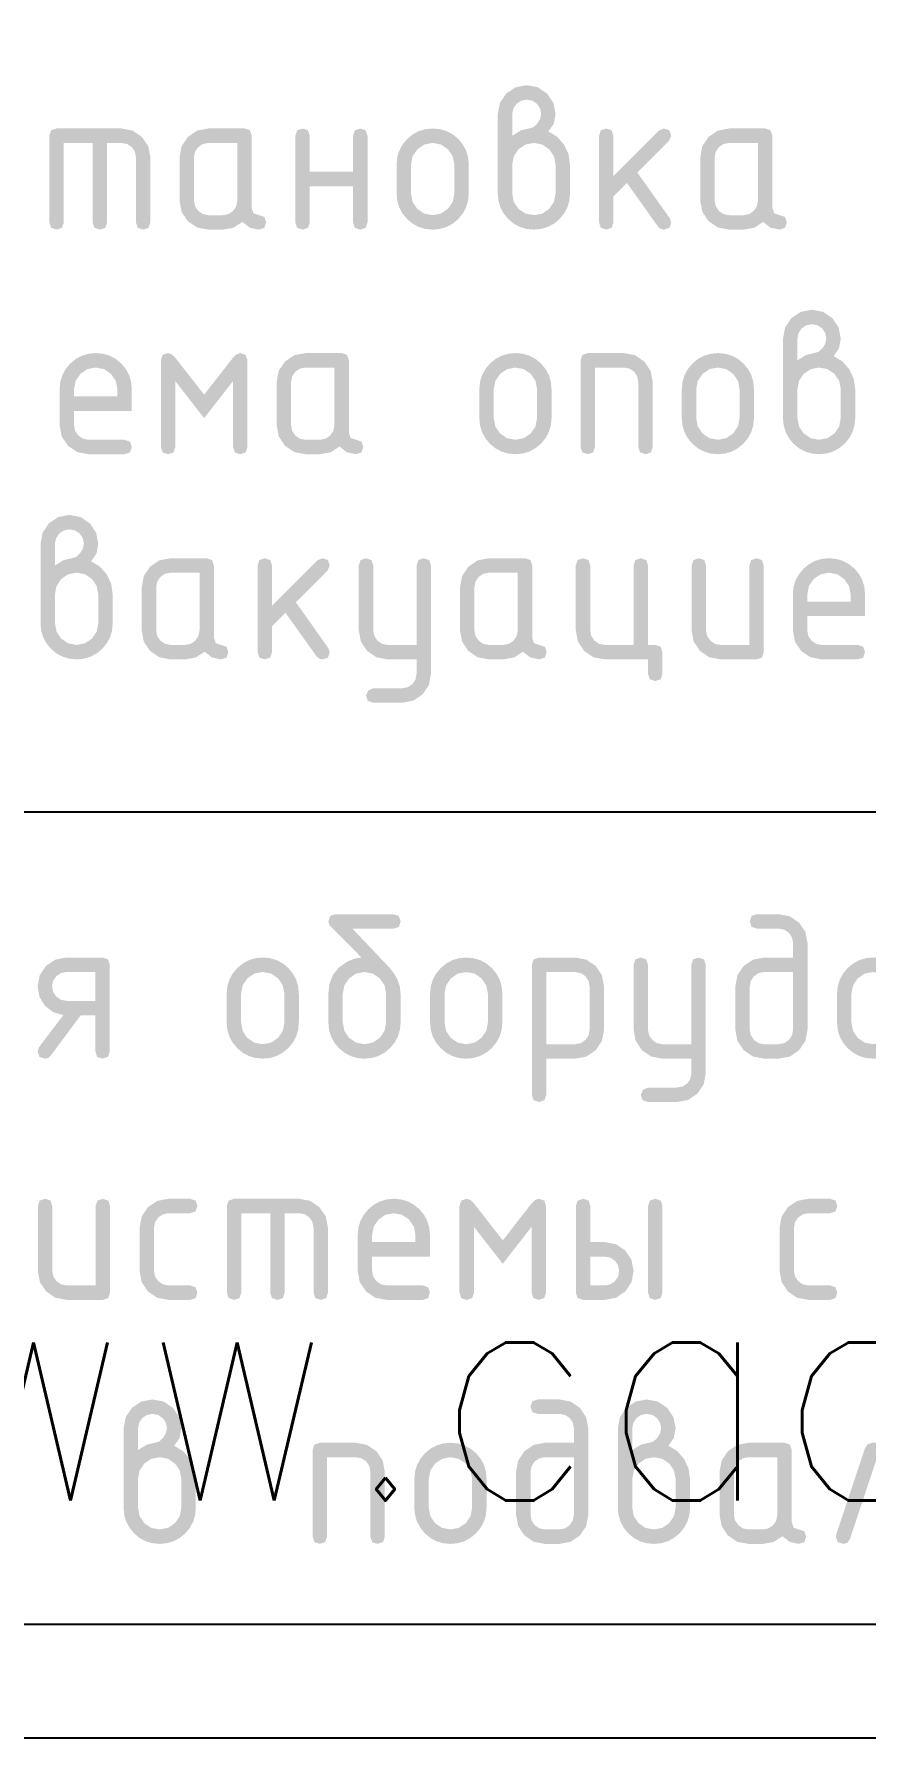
# Model space of a CAD drawing. Header units: millimetres. Extents: x 0 to 420, y 0 to 297.
# Drawn here: x 348.76 to 361.47, y 0 to 26.01 of the extents above; entities that cross this region are included whole.
import ezdxf

# ---------------------------------------------------------------- set-up
doc = ezdxf.new("R2010")
doc.units = ezdxf.units.MM
doc.layers.get('0').update_dxf_attribs({"linetype": 'CONTINUOUS'})
doc.styles.get("Standard").update_dxf_attribs({"font": 'STANDARD'})

# ---------------------------------------------------------------- blocks, each defined once
blk = doc.blocks.new('ABViewer')
at = {"color": 0, "true_color": 0x000001, "insert": (0, 0), "char_height": 0.05, "attachment_point": 1}
blk.add_mtext('ABViewer 16 trial version - www.cadsofttools.com', dxfattribs=at)

msp = doc.modelspace()

# ---------------------------------------------------------------- hatches: boundary and pattern name
at = {"true_color": 0x000007}
h = msp.add_hatch(color=0, dxfattribs=at)
h.paths.add_polyline_path([(356.065342, 24.463044), (356.199839, 24.545658), (356.32276, 24.573287), (356.388423, 24.592373), (356.449539, 24.649906), (356.492465, 24.72184), (356.506866, 24.793773), (356.490811, 24.879763), (356.442925, 24.95087), (356.371818, 24.998274), (356.285828, 25.014259), (356.20101, 24.998136), (356.129834, 24.949767), (356.081465, 24.878592), (356.065342, 24.793773)], flags=0)
h.paths.add_polyline_path([(356.617109, 24.528088), (356.753052, 24.44575), (356.85799, 24.325792), (356.925238, 24.180546), (356.947838, 24.022072), (356.947838, 23.580549), (356.937718, 23.469642), (356.907392, 23.367573), (356.856913, 23.274288), (356.786332, 23.189737), (356.701479, 23.11956), (356.608151, 23.069434), (356.506349, 23.039358), (356.396071, 23.029333), (356.285165, 23.039367), (356.183095, 23.069503), (356.089811, 23.119793), (356.00526, 23.190288), (355.935083, 23.275141), (355.884957, 23.368468), (355.854881, 23.470271), (355.844856, 23.580549), (355.844856, 24.793773), (355.876826, 24.964581), (355.973289, 25.106864), (356.115916, 25.202637), (356.285828, 25.234746), (356.456912, 25.202499), (356.59947, 25.105761), (356.695243, 24.96341), (356.727352, 24.793773), (356.699722, 24.643774)], flags=0)
h.paths.add_polyline_path([(356.727352, 23.580549), (356.727352, 24.022072), (356.703098, 24.148645), (356.630889, 24.255787), (356.524229, 24.328479), (356.396071, 24.352801), (356.267914, 24.328479), (356.161254, 24.255787), (356.08932, 24.148645), (356.065342, 24.022072), (356.065342, 23.580549), (356.08932, 23.452391), (356.161254, 23.345731), (356.267914, 23.273797), (356.396071, 23.249819), (356.524229, 23.273935), (356.630889, 23.346833), (356.703098, 23.453562)], flags=0)
for points in [[(349.102942, 24.573287), (350.095681, 24.573287), (350.265317, 24.541041), (350.407669, 24.444303), (350.504407, 24.301952), (350.536653, 24.132315), (350.536653, 23.139576), (350.509023, 23.056756), (350.42641, 23.029333), (350.34359, 23.056756), (350.316167, 23.139576), (350.316167, 24.132315), (350.300182, 24.217822), (350.252777, 24.28886), (350.18167, 24.336747), (350.095681, 24.352801), (349.875195, 24.352801), (349.875195, 23.139576), (349.847565, 23.056756), (349.764952, 23.029333), (349.682132, 23.056756), (349.654709, 23.139576), (349.654709, 24.352801), (349.213185, 24.352801), (349.213185, 23.139576), (349.185555, 23.056756), (349.102942, 23.029333), (349.020122, 23.056756), (348.992699, 23.139576), (348.992699, 24.463044), (349.020122, 24.545658)], [(352.971926, 23.690792), (352.971926, 23.139576), (352.944296, 23.056756), (352.861683, 23.029333), (352.778863, 23.056756), (352.75144, 23.139576), (352.75144, 24.463044), (352.778863, 24.545658), (352.861683, 24.573287), (352.944296, 24.545658), (352.971926, 24.463044), (352.971926, 23.911829), (353.633935, 23.911829), (353.633935, 24.463044), (353.661358, 24.545658), (353.744178, 24.573287), (353.826792, 24.545658), (353.854422, 24.463044), (353.854422, 23.139576), (353.826792, 23.056756), (353.744178, 23.029333), (353.661358, 23.056756), (353.633935, 23.139576), (353.633935, 23.690792)], [(357.61205, 23.847888), (358.305479, 24.541317), (358.384303, 24.573287), (358.466916, 24.545658), (358.494546, 24.463044), (358.460922, 24.385874), (357.976403, 23.901356), (358.472497, 23.202966), (358.494546, 23.137923), (358.466916, 23.056343), (358.384303, 23.029333), (358.331868, 23.040978), (358.29225, 23.076187), (357.817653, 23.742606), (357.61205, 23.537554), (357.61205, 23.139576), (357.584421, 23.056756), (357.501807, 23.029333), (357.418987, 23.056756), (357.391564, 23.139576), (357.391564, 24.463044), (357.418987, 24.545658), (357.501807, 24.573287), (357.584421, 24.545658), (357.61205, 24.463044)], [(351.358174, 20.151422), (350.91665, 20.716417), (350.91665, 19.710449), (350.889021, 19.627629), (350.806407, 19.600206), (350.723587, 19.627629), (350.696164, 19.710449), (350.696164, 21.033917), (350.723587, 21.116531), (350.806407, 21.14416), (350.861322, 21.126521), (350.91665, 21.074156), (351.358174, 20.50916), (351.799146, 21.074156), (351.854061, 21.126521), (351.909389, 21.14416), (351.992002, 21.116531), (352.019632, 21.033917), (352.019632, 19.710449), (351.992002, 19.627629), (351.909389, 19.600206), (351.826569, 19.627629), (351.799146, 19.710449), (351.799146, 20.716417)], [(357.109344, 19.710449), (357.109344, 21.033917), (357.136767, 21.116531), (357.219587, 21.14416), (357.771354, 21.14416), (357.94099, 21.111914), (358.083342, 21.015176), (358.18008, 20.872825), (358.212326, 20.703188), (358.212326, 19.710449), (358.184696, 19.627629), (358.102083, 19.600206), (358.019263, 19.627629), (357.99184, 19.710449), (357.99184, 20.703188), (357.975786, 20.788695), (357.927899, 20.859733), (357.856861, 20.90762), (357.771354, 20.923674), (357.32983, 20.923674), (357.32983, 19.710449), (357.302201, 19.627629), (357.219587, 19.600206), (357.136767, 19.627629)], [(352.394572, 17.285967), (353.088001, 17.979396), (353.166825, 18.011367), (353.249438, 17.983737), (353.277068, 17.901124), (353.243444, 17.823953), (352.758926, 17.339435), (353.255019, 16.641045), (353.277068, 16.576002), (353.249438, 16.494422), (353.166825, 16.467413), (353.11439, 16.479057), (353.074772, 16.514266), (352.600176, 17.180685), (352.394572, 16.975633), (352.394572, 16.577656), (352.366943, 16.494836), (352.284329, 16.467413), (352.201509, 16.494836), (352.174086, 16.577656), (352.174086, 17.901124), (352.201509, 17.983737), (352.284329, 18.011367), (352.366943, 17.983737), (352.394572, 17.901124)], [(354.60329, 16.243619), (354.60329, 16.467413), (354.161766, 16.467413), (353.990752, 16.499383), (353.848676, 16.595846), (353.752696, 16.738473), (353.720794, 16.908385), (353.720794, 17.901124), (353.748217, 17.983737), (353.831037, 18.011367), (353.913651, 17.983737), (353.94128, 17.901124), (353.94128, 16.908385), (353.957472, 16.824462), (354.006324, 16.752942), (354.077844, 16.704091), (354.161766, 16.687899), (354.60329, 16.687899), (354.60329, 17.901124), (354.630713, 17.983737), (354.713533, 18.011367), (354.796146, 17.983737), (354.823776, 17.901124), (354.823776, 16.246926), (354.792081, 16.077014), (354.697548, 15.934387), (354.556919, 15.838131), (354.387765, 15.805954), (353.94128, 15.805954), (353.85846, 15.833584), (353.831037, 15.916197), (353.86411, 15.992816), (353.94128, 16.02644), (354.382804, 16.02644), (354.468311, 16.042012), (354.539349, 16.088176), (354.587236, 16.158043)], [(358.250353, 16.687899), (358.332967, 16.660269), (358.360596, 16.577656), (358.360596, 16.246926), (358.332967, 16.164313), (358.250353, 16.136683), (358.167533, 16.164313), (358.14011, 16.246926), (358.14011, 16.467413), (357.478101, 16.467413), (357.307086, 16.499383), (357.16501, 16.595846), (357.06903, 16.738473), (357.037128, 16.908385), (357.037128, 17.901124), (357.064551, 17.983737), (357.147371, 18.011367), (357.229985, 17.983737), (357.257615, 17.901124), (357.257615, 16.908385), (357.273806, 16.824462), (357.322658, 16.752942), (357.394178, 16.704091), (357.478101, 16.687899), (357.919624, 16.687899), (357.919624, 17.901124), (357.947047, 17.983737), (358.029867, 18.011367), (358.112481, 17.983737), (358.14011, 17.901124), (358.14011, 16.687899)], [(359.909736, 17.901124), (359.909736, 16.577656), (359.882107, 16.494836), (359.799493, 16.467413), (359.247727, 16.467413), (359.076712, 16.499314), (358.934636, 16.595295), (358.838656, 16.73737), (358.806755, 16.908385), (358.806755, 17.901124), (358.834177, 17.983737), (358.916998, 18.011367), (358.999611, 17.983737), (359.027241, 17.901124), (359.027241, 16.908385), (359.043433, 16.824462), (359.092284, 16.752942), (359.163804, 16.704091), (359.247727, 16.687899), (359.68925, 16.687899), (359.68925, 17.901124), (359.716673, 17.983737), (359.799493, 18.011367), (359.882107, 17.983737)], [(358.802192, 10.147323), (358.802192, 10.371116), (358.360668, 10.371116), (358.189654, 10.403087), (358.047578, 10.499549), (357.951597, 10.642176), (357.919696, 10.812089), (357.919696, 11.804827), (357.947119, 11.887441), (358.029939, 11.91507), (358.112552, 11.887441), (358.140182, 11.804827), (358.140182, 10.812089), (358.156374, 10.728166), (358.205225, 10.656646), (358.276746, 10.607794), (358.360668, 10.591602), (358.802192, 10.591602), (358.802192, 11.804827), (358.829614, 11.887441), (358.912435, 11.91507), (358.995048, 11.887441), (359.022678, 11.804827), (359.022678, 10.15063), (358.990983, 9.980718), (358.896449, 9.838091), (358.755821, 9.741835), (358.586666, 9.709658), (358.140182, 9.709658), (358.057362, 9.737288), (358.029939, 9.819901), (358.063012, 9.89652), (358.140182, 9.930144), (358.581705, 9.930144), (358.667213, 9.945716), (358.738251, 9.99188), (358.786137, 10.061747)], [(349.920059, 8.1217), (349.920059, 6.798232), (349.89243, 6.715412), (349.809816, 6.687989), (349.25805, 6.687989), (349.087035, 6.719891), (348.94496, 6.815871), (348.848979, 6.957947), (348.817078, 7.128962), (348.817078, 8.1217), (348.844501, 8.204314), (348.927321, 8.231943), (349.009934, 8.204314), (349.037564, 8.1217), (349.037564, 7.128962), (349.053756, 7.045039), (349.102607, 6.973519), (349.174127, 6.924667), (349.25805, 6.908475), (349.699573, 6.908475), (349.699573, 8.1217), (349.726996, 8.204314), (349.809816, 8.231943), (349.89243, 8.204314)], [(350.592042, 7.790971), (350.592042, 7.128962), (350.608234, 7.045039), (350.657086, 6.973519), (350.728606, 6.924667), (350.812529, 6.908475), (351.143809, 6.908475), (351.226422, 6.880846), (351.254052, 6.798232), (351.226422, 6.715412), (351.143809, 6.687989), (350.812529, 6.687989), (350.641514, 6.719891), (350.499438, 6.815871), (350.403458, 6.957947), (350.371556, 7.128962), (350.371556, 7.790971), (350.403458, 7.961779), (350.499438, 8.104061), (350.641514, 8.199835), (350.812529, 8.231943), (351.143809, 8.231943), (351.226422, 8.204314), (351.254052, 8.1217), (351.226422, 8.03888), (351.143809, 8.011457), (350.812529, 8.011457), (350.72771, 7.995334), (350.656535, 7.946965), (350.608166, 7.875583)], [(351.815687, 8.231943), (352.808426, 8.231943), (352.978062, 8.199697), (353.120413, 8.102959), (353.217152, 7.960608), (353.249398, 7.790971), (353.249398, 6.798232), (353.221768, 6.715412), (353.139155, 6.687989), (353.056335, 6.715412), (353.028912, 6.798232), (353.028912, 7.790971), (353.012926, 7.876478), (352.965522, 7.947516), (352.894415, 7.995403), (352.808426, 8.011457), (352.58794, 8.011457), (352.58794, 6.798232), (352.56031, 6.715412), (352.477696, 6.687989), (352.394876, 6.715412), (352.367453, 6.798232), (352.367453, 8.011457), (351.92593, 8.011457), (351.92593, 6.798232), (351.8983, 6.715412), (351.815687, 6.687989), (351.732867, 6.715412), (351.705444, 6.798232), (351.705444, 8.1217), (351.732867, 8.204314)], [(355.92104, 7.239205), (355.479516, 7.8042), (355.479516, 6.798232), (355.451887, 6.715412), (355.369273, 6.687989), (355.286453, 6.715412), (355.25903, 6.798232), (355.25903, 8.1217), (355.286453, 8.204314), (355.369273, 8.231943), (355.424188, 8.214304), (355.479516, 8.161939), (355.92104, 7.596943), (356.362012, 8.161939), (356.416927, 8.214304), (356.472255, 8.231943), (356.554869, 8.204314), (356.582498, 8.1217), (356.582498, 6.798232), (356.554869, 6.715412), (356.472255, 6.687989), (356.389435, 6.715412), (356.362012, 6.798232), (356.362012, 7.8042)], [(360.370437, 7.790971), (360.370437, 7.128962), (360.386629, 7.045039), (360.435481, 6.973519), (360.507001, 6.924667), (360.590923, 6.908475), (360.922204, 6.908475), (361.004817, 6.880846), (361.032447, 6.798232), (361.004817, 6.715412), (360.922204, 6.687989), (360.590923, 6.687989), (360.419909, 6.719891), (360.277833, 6.815871), (360.181853, 6.957947), (360.149951, 7.128962), (360.149951, 7.790971), (360.181853, 7.961779), (360.277833, 8.104061), (360.419909, 8.199835), (360.590923, 8.231943), (360.922204, 8.231943), (361.004817, 8.204314), (361.032447, 8.1217), (361.004817, 8.03888), (360.922204, 8.011457), (360.590923, 8.011457), (360.506105, 7.995334), (360.434929, 7.946965), (360.38656, 7.875583)], [(353.015617, 3.07273), (353.015617, 4.396198), (353.04304, 4.478811), (353.12586, 4.506441), (353.677627, 4.506441), (353.847263, 4.474195), (353.989615, 4.377456), (354.086353, 4.235105), (354.118599, 4.065468), (354.118599, 3.07273), (354.090969, 2.98991), (354.008356, 2.962487), (353.925536, 2.98991), (353.898113, 3.07273), (353.898113, 4.065468), (353.882059, 4.150976), (353.834172, 4.222014), (353.763134, 4.2699), (353.677627, 4.285955), (353.236103, 4.285955), (353.236103, 3.07273), (353.208474, 2.98991), (353.12586, 2.962487), (353.04304, 2.98991)], [(361.563264, 4.506441), (362.004787, 4.506441), (362.087401, 4.478811), (362.11503, 4.396198), (362.11503, 3.07273), (362.087401, 2.98991), (362.004787, 2.962487), (361.921967, 2.98991), (361.894544, 3.07273), (361.894544, 4.285955), (361.642088, 4.285955), (361.22592, 3.037452), (361.187542, 2.981159), (361.122292, 2.962487), (361.039472, 2.990323), (361.012049, 3.074383), (361.01701, 3.108007), (361.453021, 4.416041), (361.495533, 4.483772)]]:
    msp.add_hatch(color=0, dxfattribs=at).paths.add_polyline_path(points, flags=0)
h = msp.add_hatch(color=0, dxfattribs=at)
h.paths.add_polyline_path([(351.864309, 24.352801), (351.422786, 24.352801), (351.337968, 24.336678), (351.266792, 24.288309), (351.218423, 24.216927), (351.2023, 24.132315), (351.2023, 23.470305), (351.218492, 23.386383), (351.267343, 23.314863), (351.338863, 23.266011), (351.422786, 23.249819), (351.643823, 23.249819), (351.728435, 23.265942), (351.799817, 23.314312), (351.848186, 23.385487), (351.864309, 23.470305)], flags=0)
h.paths.add_polyline_path([(352.305282, 23.139576), (352.277652, 23.056756), (352.195038, 23.029333), (352.054961, 23.05841), (351.942582, 23.146191), (351.806845, 23.05841), (351.643823, 23.029333), (351.422786, 23.029333), (351.251771, 23.061235), (351.109696, 23.157215), (351.013715, 23.299291), (350.981814, 23.470305), (350.981814, 24.132315), (351.013715, 24.303123), (351.109696, 24.445405), (351.251771, 24.541179), (351.422786, 24.573287), (351.974552, 24.573287), (352.057166, 24.545658), (352.084795, 24.463044), (352.084795, 23.360062), (352.112218, 23.277242), (352.195038, 23.249819), (352.277652, 23.22219)], flags=0)
h = msp.add_hatch(color=0, dxfattribs=at)
h.paths.add_polyline_path([(354.298148, 23.580549), (354.298148, 24.022072), (354.308182, 24.132031), (354.338318, 24.23367), (354.388607, 24.326937), (354.459103, 24.411781), (354.543955, 24.482363), (354.637283, 24.532842), (354.739086, 24.563167), (354.849363, 24.573287), (354.960984, 24.563271), (355.06351, 24.533255), (355.156941, 24.483293), (355.241277, 24.413435), (355.311135, 24.329107), (355.361098, 24.235737), (355.391113, 24.133374), (355.40113, 24.022072), (355.40113, 23.580549), (355.39101, 23.470271), (355.360684, 23.368468), (355.310205, 23.275141), (355.239624, 23.190288), (355.154771, 23.119793), (355.061443, 23.069503), (354.959641, 23.039367), (354.849363, 23.029333), (354.739086, 23.039367), (354.637283, 23.069503), (354.543955, 23.119793), (354.459103, 23.190288), (354.388607, 23.275141), (354.338318, 23.368468), (354.308182, 23.470271)], flags=0)
h.paths.add_polyline_path([(355.180644, 23.580549), (355.180644, 24.022072), (355.156321, 24.148645), (355.08363, 24.255787), (354.976418, 24.328479), (354.849363, 24.352801), (354.722377, 24.328479), (354.615648, 24.255787), (354.54275, 24.148645), (354.518634, 24.022072), (354.518634, 23.580549), (354.542612, 23.452391), (354.614545, 23.345731), (354.721206, 23.273797), (354.849363, 23.249819), (354.976418, 23.273935), (355.08363, 23.346833), (355.156321, 23.453562)], flags=0)
h = msp.add_hatch(color=0, dxfattribs=at)
h.paths.add_polyline_path([(359.820768, 24.352801), (359.379244, 24.352801), (359.294426, 24.336678), (359.22325, 24.288309), (359.174881, 24.216927), (359.158758, 24.132315), (359.158758, 23.470305), (359.17495, 23.386383), (359.223802, 23.314863), (359.295322, 23.266011), (359.379244, 23.249819), (359.600282, 23.249819), (359.684893, 23.265942), (359.756276, 23.314312), (359.804645, 23.385487), (359.820768, 23.470305)], flags=0)
h.paths.add_polyline_path([(360.26174, 23.139576), (360.23411, 23.056756), (360.151497, 23.029333), (360.011419, 23.05841), (359.89904, 23.146191), (359.763304, 23.05841), (359.600282, 23.029333), (359.379244, 23.029333), (359.20823, 23.061235), (359.066154, 23.157215), (358.970174, 23.299291), (358.938272, 23.470305), (358.938272, 24.132315), (358.970174, 24.303123), (359.066154, 24.445405), (359.20823, 24.541179), (359.379244, 24.573287), (359.931011, 24.573287), (360.013624, 24.545658), (360.041254, 24.463044), (360.041254, 23.360062), (360.068677, 23.277242), (360.151497, 23.249819), (360.23411, 23.22219)], flags=0)
h = msp.add_hatch(color=0, dxfattribs=at)
h.paths.add_polyline_path([(360.423247, 21.033917), (360.557743, 21.116531), (360.680664, 21.14416), (360.746328, 21.163246), (360.807444, 21.220779), (360.850369, 21.292713), (360.86477, 21.364646), (360.848716, 21.450636), (360.800829, 21.521743), (360.729722, 21.569147), (360.643733, 21.585132), (360.558914, 21.569009), (360.487739, 21.52064), (360.43937, 21.449465), (360.423247, 21.364646)], flags=0)
h.paths.add_polyline_path([(360.975013, 21.098961), (361.110956, 21.016623), (361.215894, 20.896665), (361.283142, 20.751419), (361.305742, 20.592945), (361.305742, 20.151422), (361.295622, 20.040515), (361.265297, 19.938446), (361.214818, 19.845161), (361.144236, 19.76061), (361.059383, 19.690433), (360.966056, 19.640307), (360.864253, 19.610231), (360.753976, 19.600206), (360.643069, 19.61024), (360.541, 19.640376), (360.447715, 19.690666), (360.363164, 19.761161), (360.292987, 19.846014), (360.242861, 19.939341), (360.212786, 20.041144), (360.20276, 20.151422), (360.20276, 21.364646), (360.234731, 21.535454), (360.331194, 21.677737), (360.473821, 21.77351), (360.643733, 21.805619), (360.814816, 21.773372), (360.957374, 21.676634), (361.053148, 21.534283), (361.085256, 21.364646), (361.057626, 21.214647)], flags=0)
h.paths.add_polyline_path([(361.085256, 20.151422), (361.085256, 20.592945), (361.061003, 20.719518), (360.988793, 20.82666), (360.882133, 20.899352), (360.753976, 20.923674), (360.625818, 20.899352), (360.519158, 20.82666), (360.447224, 20.719518), (360.423247, 20.592945), (360.423247, 20.151422), (360.447224, 20.023264), (360.519158, 19.916604), (360.625818, 19.84467), (360.753976, 19.820692), (360.882133, 19.844808), (360.988793, 19.917706), (361.061003, 20.024435)], flags=0)
h = msp.add_hatch(color=0, dxfattribs=at)
h.paths.add_polyline_path([(349.700671, 20.923674), (349.573685, 20.899352), (349.466956, 20.82666), (349.394058, 20.719518), (349.369942, 20.592945), (349.369942, 20.482702), (350.031952, 20.482702), (350.031952, 20.592945), (350.007629, 20.719518), (349.934938, 20.82666), (349.827727, 20.899352)], flags=0)
h.paths.add_polyline_path([(349.369942, 20.261665), (349.369942, 20.041178), (349.386134, 19.957256), (349.434986, 19.885736), (349.506506, 19.836884), (349.590428, 19.820692), (350.142195, 19.820692), (350.224808, 19.793063), (350.252438, 19.710449), (350.224808, 19.627629), (350.142195, 19.600206), (349.590428, 19.600206), (349.419414, 19.632108), (349.277338, 19.728088), (349.181358, 19.870164), (349.149456, 20.041178), (349.149456, 20.592945), (349.15949, 20.702904), (349.189626, 20.804543), (349.239916, 20.89781), (349.310411, 20.982654), (349.395264, 21.053236), (349.488591, 21.103715), (349.590394, 21.13404), (349.700671, 21.14416), (349.812293, 21.134144), (349.914819, 21.104128), (350.00825, 21.054166), (350.092586, 20.984308), (350.162443, 20.89998), (350.212406, 20.80661), (350.242421, 20.704247), (350.252438, 20.592945), (350.252438, 20.261665)], flags=0)
h = msp.add_hatch(color=0, dxfattribs=at)
h.paths.add_polyline_path([(353.348286, 20.923674), (352.906763, 20.923674), (352.821944, 20.907551), (352.750769, 20.859182), (352.7024, 20.7878), (352.686277, 20.703188), (352.686277, 20.041178), (352.702468, 19.957256), (352.75132, 19.885736), (352.82284, 19.836884), (352.906763, 19.820692), (353.1278, 19.820692), (353.212411, 19.836815), (353.283794, 19.885185), (353.332163, 19.95636), (353.348286, 20.041178)], flags=0)
h.paths.add_polyline_path([(353.789258, 19.710449), (353.761629, 19.627629), (353.679015, 19.600206), (353.538938, 19.629283), (353.426559, 19.717064), (353.290822, 19.629283), (353.1278, 19.600206), (352.906763, 19.600206), (352.735748, 19.632108), (352.593672, 19.728088), (352.497692, 19.870164), (352.46579, 20.041178), (352.46579, 20.703188), (352.497692, 20.873996), (352.593672, 21.016278), (352.735748, 21.112052), (352.906763, 21.14416), (353.458529, 21.14416), (353.541143, 21.116531), (353.568772, 21.033917), (353.568772, 19.930935), (353.596195, 19.848115), (353.679015, 19.820692), (353.761629, 19.793063)], flags=0)
h = msp.add_hatch(color=0, dxfattribs=at)
h.paths.add_polyline_path([(355.562636, 20.151422), (355.562636, 20.592945), (355.57267, 20.702904), (355.602806, 20.804543), (355.653096, 20.89781), (355.723591, 20.982654), (355.808444, 21.053236), (355.901771, 21.103715), (356.003574, 21.13404), (356.113851, 21.14416), (356.225472, 21.134144), (356.327999, 21.104128), (356.42143, 21.054166), (356.505765, 20.984308), (356.575623, 20.89998), (356.625586, 20.80661), (356.655601, 20.704247), (356.665618, 20.592945), (356.665618, 20.151422), (356.655498, 20.041144), (356.625172, 19.939341), (356.574693, 19.846014), (356.504112, 19.761161), (356.419259, 19.690666), (356.325931, 19.640376), (356.224129, 19.61024), (356.113851, 19.600206), (356.003574, 19.61024), (355.901771, 19.640376), (355.808444, 19.690666), (355.723591, 19.761161), (355.653096, 19.846014), (355.602806, 19.939341), (355.57267, 20.041144)], flags=0)
h.paths.add_polyline_path([(356.445132, 20.151422), (356.445132, 20.592945), (356.420809, 20.719518), (356.348118, 20.82666), (356.240907, 20.899352), (356.113851, 20.923674), (355.986865, 20.899352), (355.880136, 20.82666), (355.807238, 20.719518), (355.783122, 20.592945), (355.783122, 20.151422), (355.8071, 20.023264), (355.879034, 19.916604), (355.985694, 19.84467), (356.113851, 19.820692), (356.240907, 19.844808), (356.348118, 19.917706), (356.420809, 20.024435)], flags=0)
h = msp.add_hatch(color=0, dxfattribs=at)
h.paths.add_polyline_path([(358.656052, 20.151422), (358.656052, 20.592945), (358.666086, 20.702904), (358.696222, 20.804543), (358.746512, 20.89781), (358.817007, 20.982654), (358.90186, 21.053236), (358.995188, 21.103715), (359.09699, 21.13404), (359.207268, 21.14416), (359.318889, 21.134144), (359.421415, 21.104128), (359.514846, 21.054166), (359.599182, 20.984308), (359.66904, 20.89998), (359.719002, 20.80661), (359.749017, 20.704247), (359.759034, 20.592945), (359.759034, 20.151422), (359.748914, 20.041144), (359.718589, 19.939341), (359.668109, 19.846014), (359.597528, 19.761161), (359.512675, 19.690666), (359.419348, 19.640376), (359.317545, 19.61024), (359.207268, 19.600206), (359.09699, 19.61024), (358.995188, 19.640376), (358.90186, 19.690666), (358.817007, 19.761161), (358.746512, 19.846014), (358.696222, 19.939341), (358.666086, 20.041144)], flags=0)
h.paths.add_polyline_path([(359.538548, 20.151422), (359.538548, 20.592945), (359.514226, 20.719518), (359.441534, 20.82666), (359.334323, 20.899352), (359.207268, 20.923674), (359.080281, 20.899352), (358.973552, 20.82666), (358.900654, 20.719518), (358.876538, 20.592945), (358.876538, 20.151422), (358.900516, 20.023264), (358.97245, 19.916604), (359.07911, 19.84467), (359.207268, 19.820692), (359.334323, 19.844808), (359.441534, 19.917706), (359.514226, 20.024435)], flags=0)
h = msp.add_hatch(color=0, dxfattribs=at)
h.paths.add_polyline_path([(349.078238, 17.901124), (349.212735, 17.983737), (349.335656, 18.011367), (349.401319, 18.030452), (349.462435, 18.087986), (349.505361, 18.159919), (349.519761, 18.231853), (349.503707, 18.317842), (349.45582, 18.388949), (349.384714, 18.436354), (349.298724, 18.452339), (349.213906, 18.436216), (349.14273, 18.387847), (349.094361, 18.316671), (349.078238, 18.231853)], flags=0)
h.paths.add_polyline_path([(349.630004, 17.966167), (349.765948, 17.883829), (349.870886, 17.763871), (349.938134, 17.618626), (349.960734, 17.460151), (349.960734, 17.018628), (349.950614, 16.907722), (349.920288, 16.805652), (349.869809, 16.712368), (349.799228, 16.627816), (349.714375, 16.55764), (349.621047, 16.507514), (349.519245, 16.477438), (349.408967, 16.467413), (349.298061, 16.477446), (349.195991, 16.507582), (349.102707, 16.557872), (349.018156, 16.628367), (348.947979, 16.71322), (348.897853, 16.806548), (348.867777, 16.90835), (348.857752, 17.018628), (348.857752, 18.231853), (348.889722, 18.402661), (348.986185, 18.544943), (349.128812, 18.640717), (349.298724, 18.672825), (349.469808, 18.640579), (349.612366, 18.543841), (349.708139, 18.401489), (349.740248, 18.231853), (349.712618, 18.081853)], flags=0)
h.paths.add_polyline_path([(349.740248, 17.018628), (349.740248, 17.460151), (349.715994, 17.586724), (349.643785, 17.693867), (349.537125, 17.766558), (349.408967, 17.79088), (349.28081, 17.766558), (349.174149, 17.693867), (349.102216, 17.586724), (349.078238, 17.460151), (349.078238, 17.018628), (349.102216, 16.89047), (349.174149, 16.78381), (349.28081, 16.711877), (349.408967, 16.687899), (349.537125, 16.712014), (349.643785, 16.784913), (349.715994, 16.891642)], flags=0)
h = msp.add_hatch(color=0, dxfattribs=at)
h.paths.add_polyline_path([(351.286956, 17.79088), (350.845432, 17.79088), (350.760614, 17.774757), (350.689438, 17.726388), (350.641069, 17.655006), (350.624946, 17.570394), (350.624946, 16.908385), (350.641138, 16.824462), (350.689989, 16.752942), (350.76151, 16.704091), (350.845432, 16.687899), (351.06647, 16.687899), (351.151081, 16.704022), (351.222463, 16.752391), (351.270833, 16.823567), (351.286956, 16.908385)], flags=0)
h.paths.add_polyline_path([(351.727928, 16.577656), (351.700298, 16.494836), (351.617685, 16.467413), (351.477607, 16.496489), (351.365228, 16.58427), (351.229491, 16.496489), (351.06647, 16.467413), (350.845432, 16.467413), (350.674418, 16.499314), (350.532342, 16.595295), (350.436362, 16.73737), (350.40446, 16.908385), (350.40446, 17.570394), (350.436362, 17.741202), (350.532342, 17.883485), (350.674418, 17.979258), (350.845432, 18.011367), (351.397199, 18.011367), (351.479812, 17.983737), (351.507442, 17.901124), (351.507442, 16.798142), (351.534865, 16.715322), (351.617685, 16.687899), (351.700298, 16.660269)], flags=0)
h = msp.add_hatch(color=0, dxfattribs=at)
h.paths.add_polyline_path([(356.149998, 17.79088), (355.708475, 17.79088), (355.623656, 17.774757), (355.552481, 17.726388), (355.504111, 17.655006), (355.487988, 17.570394), (355.487988, 16.908385), (355.50418, 16.824462), (355.553032, 16.752942), (355.624552, 16.704091), (355.708475, 16.687899), (355.929512, 16.687899), (356.014123, 16.704022), (356.085506, 16.752391), (356.133875, 16.823567), (356.149998, 16.908385)], flags=0)
h.paths.add_polyline_path([(356.59097, 16.577656), (356.563341, 16.494836), (356.480727, 16.467413), (356.34065, 16.496489), (356.228271, 16.58427), (356.092534, 16.496489), (355.929512, 16.467413), (355.708475, 16.467413), (355.53746, 16.499314), (355.395384, 16.595295), (355.299404, 16.73737), (355.267502, 16.908385), (355.267502, 17.570394), (355.299404, 17.741202), (355.395384, 17.883485), (355.53746, 17.979258), (355.708475, 18.011367), (356.260241, 18.011367), (356.342854, 17.983737), (356.370484, 17.901124), (356.370484, 16.798142), (356.397907, 16.715322), (356.480727, 16.687899), (356.563341, 16.660269)], flags=0)
h = msp.add_hatch(color=0, dxfattribs=at)
h.paths.add_polyline_path([(360.904678, 17.79088), (360.777692, 17.766558), (360.670963, 17.693867), (360.598064, 17.586724), (360.573949, 17.460151), (360.573949, 17.349908), (361.235958, 17.349908), (361.235958, 17.460151), (361.211636, 17.586724), (361.138944, 17.693867), (361.031733, 17.766558)], flags=0)
h.paths.add_polyline_path([(360.573949, 17.128871), (360.573949, 16.908385), (360.590141, 16.824462), (360.638992, 16.752942), (360.710512, 16.704091), (360.794435, 16.687899), (361.346201, 16.687899), (361.428815, 16.660269), (361.456444, 16.577656), (361.428815, 16.494836), (361.346201, 16.467413), (360.794435, 16.467413), (360.62342, 16.499314), (360.481345, 16.595295), (360.385364, 16.73737), (360.353463, 16.908385), (360.353463, 17.460151), (360.363496, 17.57011), (360.393632, 17.671749), (360.443922, 17.765016), (360.514417, 17.849861), (360.59927, 17.920442), (360.692598, 17.970921), (360.7944, 18.001247), (360.904678, 18.011367), (361.016299, 18.00135), (361.118825, 17.971335), (361.212256, 17.921372), (361.296592, 17.851514), (361.36645, 17.767187), (361.416412, 17.673816), (361.446428, 17.571454), (361.456444, 17.460151), (361.456444, 17.128871)], flags=0)
h = msp.add_hatch(color=0, dxfattribs=at)
h.paths.add_polyline_path([(354.359242, 11.363855), (354.359242, 10.922332), (354.349122, 10.812054), (354.318796, 10.710251), (354.268317, 10.616924), (354.197736, 10.532071), (354.112883, 10.461576), (354.019555, 10.411286), (353.917753, 10.38115), (353.807475, 10.371116), (353.697198, 10.38115), (353.595395, 10.411286), (353.502067, 10.461576), (353.417215, 10.532071), (353.346719, 10.616924), (353.29643, 10.710251), (353.266294, 10.812054), (353.25626, 10.922332), (353.25626, 11.363855), (353.274054, 11.518988), (353.327504, 11.652003), (353.416715, 11.7629), (353.541789, 11.851681), (353.656442, 11.899085), (353.762827, 11.91507), (353.278308, 12.399589), (353.25626, 12.464632), (353.283683, 12.548486), (353.366503, 12.576529), (354.250652, 12.576529), (354.333266, 12.548899), (354.360895, 12.466286), (354.333266, 12.383465), (354.250652, 12.356043), (353.62392, 12.356043), (354.178443, 11.772857), (354.257387, 11.675929), (354.313904, 11.575384), (354.34789, 11.471325)], flags=0)
h.paths.add_polyline_path([(354.138755, 10.922332), (354.138755, 11.363855), (354.114433, 11.490428), (354.041742, 11.59757), (353.93453, 11.670262), (353.807475, 11.694584), (353.680489, 11.670262), (353.57376, 11.59757), (353.500862, 11.490428), (353.476746, 11.363855), (353.476746, 10.922332), (353.500724, 10.794174), (353.572657, 10.687514), (353.679318, 10.61558), (353.807475, 10.591602), (353.93453, 10.615718), (354.041742, 10.688616), (354.114433, 10.795345)], flags=0)
h = msp.add_hatch(color=0, dxfattribs=at)
h.paths.add_polyline_path([(360.577156, 12.135556), (360.577156, 10.812089), (360.54491, 10.641074), (360.448172, 10.498998), (360.305821, 10.403018), (360.136184, 10.371116), (359.915147, 10.371116), (359.744132, 10.403087), (359.602056, 10.499549), (359.506076, 10.642176), (359.474175, 10.812089), (359.474175, 11.474098), (359.506145, 11.644906), (359.602608, 11.787188), (359.745235, 11.882962), (359.915147, 11.91507), (360.35667, 11.91507), (360.35667, 12.135556), (360.340616, 12.221546), (360.292729, 12.292653), (360.221691, 12.340057), (360.136184, 12.356043), (359.804904, 12.356043), (359.722084, 12.383465), (359.694661, 12.466286), (359.722084, 12.548899), (359.804904, 12.576529), (360.136184, 12.576529), (360.306992, 12.544283), (360.449274, 12.447544), (360.545048, 12.305193)], flags=0)
h.paths.add_polyline_path([(360.35667, 10.812089), (360.35667, 11.694584), (359.915147, 11.694584), (359.830329, 11.678461), (359.759153, 11.630092), (359.710784, 11.55871), (359.694661, 11.474098), (359.694661, 10.812089), (359.710853, 10.728166), (359.759704, 10.656646), (359.831224, 10.607794), (359.915147, 10.591602), (360.136184, 10.591602), (360.220796, 10.607725), (360.292178, 10.656095), (360.340547, 10.72727)], flags=0)
h = msp.add_hatch(color=0, dxfattribs=at)
h.paths.add_polyline_path([(349.20588, 11.035882), (349.050162, 11.081771), (348.924209, 11.179749), (348.841114, 11.314935), (348.813415, 11.474098), (348.845317, 11.644906), (348.941297, 11.787188), (349.083373, 11.882962), (349.254387, 11.91507), (349.806154, 11.91507), (349.888767, 11.887441), (349.916397, 11.804827), (349.916397, 10.481359), (349.888767, 10.398539), (349.806154, 10.371116), (349.723334, 10.398539), (349.695911, 10.481359), (349.695911, 11.032575), (349.471566, 11.032575), (349.012404, 10.416316), (348.973199, 10.382347), (348.923658, 10.371116), (348.840838, 10.398539), (348.813415, 10.481359), (348.835464, 10.548056)], flags=0)
h.paths.add_polyline_path([(349.033901, 11.474098), (349.050093, 11.389762), (349.098944, 11.318655), (349.170465, 11.269804), (349.254387, 11.253612), (349.695911, 11.253612), (349.695911, 11.694584), (349.254387, 11.694584), (349.169569, 11.678461), (349.098393, 11.630092), (349.050024, 11.55871)], flags=0)
h = msp.add_hatch(color=0, dxfattribs=at)
h.paths.add_polyline_path([(351.701781, 10.922332), (351.701781, 11.363855), (351.711815, 11.473814), (351.741951, 11.575453), (351.792241, 11.66872), (351.862736, 11.753564), (351.947589, 11.824146), (352.040916, 11.874625), (352.142719, 11.90495), (352.252996, 11.91507), (352.364618, 11.905054), (352.467144, 11.875038), (352.560575, 11.825076), (352.64491, 11.755218), (352.714768, 11.670891), (352.764731, 11.57752), (352.794746, 11.475157), (352.804763, 11.363855), (352.804763, 10.922332), (352.794643, 10.812054), (352.764317, 10.710251), (352.713838, 10.616924), (352.643257, 10.532071), (352.558404, 10.461576), (352.465076, 10.411286), (352.363274, 10.38115), (352.252996, 10.371116), (352.142719, 10.38115), (352.040916, 10.411286), (351.947589, 10.461576), (351.862736, 10.532071), (351.792241, 10.616924), (351.741951, 10.710251), (351.711815, 10.812054)], flags=0)
h.paths.add_polyline_path([(352.584277, 10.922332), (352.584277, 11.363855), (352.559954, 11.490428), (352.487263, 11.59757), (352.380052, 11.670262), (352.252996, 11.694584), (352.12601, 11.670262), (352.019281, 11.59757), (351.946383, 11.490428), (351.922267, 11.363855), (351.922267, 10.922332), (351.946245, 10.794174), (352.018179, 10.687514), (352.124839, 10.61558), (352.252996, 10.591602), (352.380052, 10.615718), (352.487263, 10.688616), (352.559954, 10.795345)], flags=0)
h = msp.add_hatch(color=0, dxfattribs=at)
h.paths.add_polyline_path([(354.810738, 10.922332), (354.810738, 11.363855), (354.820772, 11.473814), (354.850908, 11.575453), (354.901198, 11.66872), (354.971693, 11.753564), (355.056546, 11.824146), (355.149874, 11.874625), (355.251676, 11.90495), (355.361954, 11.91507), (355.473575, 11.905054), (355.576101, 11.875038), (355.669532, 11.825076), (355.753868, 11.755218), (355.823726, 11.670891), (355.873688, 11.57752), (355.903704, 11.475157), (355.91372, 11.363855), (355.91372, 10.922332), (355.9036, 10.812054), (355.873275, 10.710251), (355.822796, 10.616924), (355.752214, 10.532071), (355.667361, 10.461576), (355.574034, 10.411286), (355.472231, 10.38115), (355.361954, 10.371116), (355.251676, 10.38115), (355.149874, 10.411286), (355.056546, 10.461576), (354.971693, 10.532071), (354.901198, 10.616924), (354.850908, 10.710251), (354.820772, 10.812054)], flags=0)
h.paths.add_polyline_path([(355.693234, 10.922332), (355.693234, 11.363855), (355.668912, 11.490428), (355.59622, 11.59757), (355.489009, 11.670262), (355.361954, 11.694584), (355.234968, 11.670262), (355.128238, 11.59757), (355.05534, 11.490428), (355.031225, 11.363855), (355.031225, 10.922332), (355.055202, 10.794174), (355.127136, 10.687514), (355.233796, 10.61558), (355.361954, 10.591602), (355.489009, 10.615718), (355.59622, 10.688616), (355.668912, 10.795345)], flags=0)
h = msp.add_hatch(color=0, dxfattribs=at)
h.paths.add_polyline_path([(356.365217, 11.804827), (356.39264, 11.887441), (356.47546, 11.91507), (357.027227, 11.91507), (357.198035, 11.882962), (357.340317, 11.787188), (357.436091, 11.644906), (357.468199, 11.474098), (357.468199, 10.812089), (357.436091, 10.642176), (357.340317, 10.499549), (357.198035, 10.403087), (357.027227, 10.371116), (356.585703, 10.371116), (356.585703, 9.819901), (356.558074, 9.737288), (356.47546, 9.709658), (356.39264, 9.737288), (356.365217, 9.819901)], flags=0)
h.paths.add_polyline_path([(356.585703, 11.694584), (356.585703, 10.591602), (357.027227, 10.591602), (357.111838, 10.607725), (357.183221, 10.656095), (357.23159, 10.72727), (357.247713, 10.812089), (357.247713, 11.474098), (357.231659, 11.559605), (357.183772, 11.630643), (357.112734, 11.67853), (357.027227, 11.694584)], flags=0)
h = msp.add_hatch(color=0, dxfattribs=at)
h.paths.add_polyline_path([(361.028653, 10.922332), (361.028653, 11.363855), (361.038687, 11.473814), (361.068823, 11.575453), (361.119113, 11.66872), (361.189608, 11.753564), (361.274461, 11.824146), (361.367788, 11.874625), (361.469591, 11.90495), (361.579869, 11.91507), (361.69149, 11.905054), (361.794016, 11.875038), (361.887447, 11.825076), (361.971783, 11.755218), (362.04164, 11.670891), (362.091603, 11.57752), (362.121618, 11.475157), (362.131635, 11.363855), (362.131635, 10.922332), (362.121515, 10.812054), (362.09119, 10.710251), (362.04071, 10.616924), (361.970129, 10.532071), (361.885276, 10.461576), (361.791949, 10.411286), (361.690146, 10.38115), (361.579869, 10.371116), (361.469591, 10.38115), (361.367788, 10.411286), (361.274461, 10.461576), (361.189608, 10.532071), (361.119113, 10.616924), (361.068823, 10.710251), (361.038687, 10.812054)], flags=0)
h.paths.add_polyline_path([(361.911149, 10.922332), (361.911149, 11.363855), (361.886827, 11.490428), (361.814135, 11.59757), (361.706924, 11.670262), (361.579869, 11.694584), (361.452882, 11.670262), (361.346153, 11.59757), (361.273255, 11.490428), (361.249139, 11.363855), (361.249139, 10.922332), (361.273117, 10.794174), (361.345051, 10.687514), (361.451711, 10.61558), (361.579869, 10.591602), (361.706924, 10.615718), (361.814135, 10.688616), (361.886827, 10.795345)], flags=0)
h = msp.add_hatch(color=0, dxfattribs=at)
h.paths.add_polyline_path([(354.255767, 8.011457), (354.128781, 7.987135), (354.022052, 7.914443), (353.949153, 7.807301), (353.925038, 7.680728), (353.925038, 7.570485), (354.587047, 7.570485), (354.587047, 7.680728), (354.562725, 7.807301), (354.490033, 7.914443), (354.382822, 7.987135)], flags=0)
h.paths.add_polyline_path([(353.925038, 7.349448), (353.925038, 7.128962), (353.94123, 7.045039), (353.990081, 6.973519), (354.061601, 6.924667), (354.145524, 6.908475), (354.69729, 6.908475), (354.779904, 6.880846), (354.807533, 6.798232), (354.779904, 6.715412), (354.69729, 6.687989), (354.145524, 6.687989), (353.974509, 6.719891), (353.832434, 6.815871), (353.736453, 6.957947), (353.704552, 7.128962), (353.704552, 7.680728), (353.714586, 7.790687), (353.744722, 7.892326), (353.795011, 7.985593), (353.865507, 8.070437), (353.950359, 8.141019), (354.043687, 8.191498), (354.145489, 8.221823), (354.255767, 8.231943), (354.367388, 8.221927), (354.469914, 8.191911), (354.563345, 8.141949), (354.647681, 8.072091), (354.717539, 7.987764), (354.767501, 7.894393), (354.797517, 7.79203), (354.807533, 7.680728), (354.807533, 7.349448)], flags=0)
h = msp.add_hatch(color=0, dxfattribs=at)
h.paths.add_polyline_path([(357.920043, 7.128962), (357.887934, 6.957947), (357.792161, 6.815871), (357.649603, 6.719891), (357.478519, 6.687989), (357.14779, 6.687989), (357.06497, 6.715412), (357.037547, 6.798232), (357.037547, 8.1217), (357.06497, 8.204314), (357.14779, 8.231943), (357.230403, 8.204314), (357.258033, 8.1217), (357.258033, 7.570485), (357.478519, 7.570485), (357.649603, 7.538377), (357.792161, 7.442603), (357.887934, 7.300045)], flags=0)
h.paths.add_polyline_path([(357.699557, 7.128962), (357.683502, 7.214951), (357.635616, 7.286058), (357.564509, 7.333462), (357.478519, 7.349448), (357.258033, 7.349448), (357.258033, 6.908475), (357.478519, 6.908475), (357.563613, 6.924598), (357.635064, 6.972968), (357.683434, 7.044143)], flags=0)
h.paths.add_polyline_path([(358.140529, 8.1217), (358.167952, 8.204314), (358.250772, 8.231943), (358.333385, 8.204314), (358.361015, 8.1217), (358.361015, 6.798232), (358.333385, 6.715412), (358.250772, 6.687989), (358.167952, 6.715412), (358.140529, 6.798232)], flags=0)
h = msp.add_hatch(color=0, dxfattribs=at)
h.paths.add_polyline_path([(350.347737, 4.396198), (350.482234, 4.478811), (350.605155, 4.506441), (350.670818, 4.525526), (350.731934, 4.58306), (350.77486, 4.654993), (350.789261, 4.726927), (350.773207, 4.812916), (350.72532, 4.884023), (350.654213, 4.931428), (350.568223, 4.947413), (350.483405, 4.93129), (350.412229, 4.882921), (350.36386, 4.811745), (350.347737, 4.726927)], flags=0)
h.paths.add_polyline_path([(350.899504, 4.461241), (351.035447, 4.378903), (351.140385, 4.258945), (351.207633, 4.1137), (351.230233, 3.955225), (351.230233, 3.513702), (351.220113, 3.402796), (351.189788, 3.300726), (351.139308, 3.207442), (351.068727, 3.12289), (350.983874, 3.052714), (350.890547, 3.002588), (350.788744, 2.972512), (350.678466, 2.962487), (350.56756, 2.97252), (350.465491, 3.002656), (350.372206, 3.052946), (350.287655, 3.123442), (350.217478, 3.208294), (350.167352, 3.301622), (350.137276, 3.403424), (350.127251, 3.513702), (350.127251, 4.726927), (350.159222, 4.897735), (350.255684, 5.040017), (350.398311, 5.135791), (350.568223, 5.167899), (350.739307, 5.135653), (350.881865, 5.038915), (350.977639, 4.896563), (351.009747, 4.726927), (350.982117, 4.576927)], flags=0)
h.paths.add_polyline_path([(351.009747, 3.513702), (351.009747, 3.955225), (350.985493, 4.081798), (350.913284, 4.188941), (350.806624, 4.261632), (350.678466, 4.285955), (350.550309, 4.261632), (350.443649, 4.188941), (350.371715, 4.081798), (350.347737, 3.955225), (350.347737, 3.513702), (350.371715, 3.385544), (350.443649, 3.278884), (350.550309, 3.206951), (350.678466, 3.182973), (350.806624, 3.207088), (350.913284, 3.279987), (350.985493, 3.386716)], flags=0)
h = msp.add_hatch(color=0, dxfattribs=at)
h.paths.add_polyline_path([(357.227556, 4.726927), (357.227556, 3.403459), (357.19531, 3.232444), (357.098572, 3.090369), (356.956221, 2.994388), (356.786584, 2.962487), (356.565547, 2.962487), (356.394532, 2.994457), (356.252457, 3.09092), (356.156476, 3.233547), (356.124575, 3.403459), (356.124575, 4.065468), (356.156545, 4.236276), (356.253008, 4.378559), (356.395635, 4.474332), (356.565547, 4.506441), (357.00707, 4.506441), (357.00707, 4.726927), (356.991016, 4.812916), (356.943129, 4.884023), (356.872092, 4.931428), (356.786584, 4.947413), (356.455304, 4.947413), (356.372484, 4.974836), (356.345061, 5.057656), (356.372484, 5.140269), (356.455304, 5.167899), (356.786584, 5.167899), (356.957392, 5.135653), (357.099675, 5.038915), (357.195448, 4.896563)], flags=0)
h.paths.add_polyline_path([(357.00707, 3.403459), (357.00707, 4.285955), (356.565547, 4.285955), (356.480729, 4.269831), (356.409553, 4.221462), (356.361184, 4.15008), (356.345061, 4.065468), (356.345061, 3.403459), (356.361253, 3.319536), (356.410104, 3.248016), (356.481624, 3.199165), (356.565547, 3.182973), (356.786584, 3.182973), (356.871196, 3.199096), (356.942578, 3.247465), (356.990947, 3.318641)], flags=0)
h = msp.add_hatch(color=0, dxfattribs=at)
h.paths.add_polyline_path([(357.899539, 4.396198), (358.034036, 4.478811), (358.156957, 4.506441), (358.222621, 4.525526), (358.283737, 4.58306), (358.326662, 4.654993), (358.341063, 4.726927), (358.325009, 4.812916), (358.277122, 4.884023), (358.206015, 4.931428), (358.120026, 4.947413), (358.035207, 4.93129), (357.964032, 4.882921), (357.915663, 4.811745), (357.899539, 4.726927)], flags=0)
h.paths.add_polyline_path([(358.451306, 4.461241), (358.587249, 4.378903), (358.692187, 4.258945), (358.759435, 4.1137), (358.782035, 3.955225), (358.782035, 3.513702), (358.771915, 3.402796), (358.74159, 3.300726), (358.69111, 3.207442), (358.620529, 3.12289), (358.535676, 3.052714), (358.442349, 3.002588), (358.340546, 2.972512), (358.230269, 2.962487), (358.119362, 2.97252), (358.017293, 3.002656), (357.924008, 3.052946), (357.839457, 3.123442), (357.76928, 3.208294), (357.719154, 3.301622), (357.689079, 3.403424), (357.679053, 3.513702), (357.679053, 4.726927), (357.711024, 4.897735), (357.807487, 5.040017), (357.950113, 5.135791), (358.120026, 5.167899), (358.291109, 5.135653), (358.433667, 5.038915), (358.529441, 4.896563), (358.561549, 4.726927), (358.533919, 4.576927)], flags=0)
h.paths.add_polyline_path([(358.561549, 3.513702), (358.561549, 3.955225), (358.537296, 4.081798), (358.465086, 4.188941), (358.358426, 4.261632), (358.230269, 4.285955), (358.102111, 4.261632), (357.995451, 4.188941), (357.923517, 4.081798), (357.899539, 3.955225), (357.899539, 3.513702), (357.923517, 3.385544), (357.995451, 3.278884), (358.102111, 3.206951), (358.230269, 3.182973), (358.358426, 3.207088), (358.465086, 3.279987), (358.537296, 3.386716)], flags=0)
h = msp.add_hatch(color=0, dxfattribs=at)
h.paths.add_polyline_path([(354.570096, 3.513702), (354.570096, 3.955225), (354.58013, 4.065184), (354.610266, 4.166823), (354.660556, 4.26009), (354.731051, 4.344935), (354.815904, 4.415516), (354.909231, 4.465995), (355.011034, 4.496321), (355.121311, 4.506441), (355.232932, 4.496424), (355.335458, 4.466409), (355.428889, 4.416446), (355.513225, 4.346588), (355.583083, 4.262261), (355.633046, 4.16889), (355.663061, 4.066528), (355.673078, 3.955225), (355.673078, 3.513702), (355.662958, 3.403424), (355.632632, 3.301622), (355.582153, 3.208294), (355.511572, 3.123442), (355.426719, 3.052946), (355.333391, 3.002656), (355.231589, 2.97252), (355.121311, 2.962487), (355.011034, 2.97252), (354.909231, 3.002656), (354.815904, 3.052946), (354.731051, 3.123442), (354.660556, 3.208294), (354.610266, 3.301622), (354.58013, 3.403424)], flags=0)
h.paths.add_polyline_path([(355.452592, 3.513702), (355.452592, 3.955225), (355.428269, 4.081798), (355.355578, 4.188941), (355.248366, 4.261632), (355.121311, 4.285955), (354.994325, 4.261632), (354.887596, 4.188941), (354.814698, 4.081798), (354.790582, 3.955225), (354.790582, 3.513702), (354.81456, 3.385544), (354.886494, 3.278884), (354.993154, 3.206951), (355.121311, 3.182973), (355.248366, 3.207088), (355.355578, 3.279987), (355.428269, 3.386716)], flags=0)
h = msp.add_hatch(color=0, dxfattribs=at)
h.paths.add_polyline_path([(360.116028, 4.285955), (359.674504, 4.285955), (359.589686, 4.269831), (359.51851, 4.221462), (359.470141, 4.15008), (359.454018, 4.065468), (359.454018, 3.403459), (359.47021, 3.319536), (359.519062, 3.248016), (359.590582, 3.199165), (359.674504, 3.182973), (359.895542, 3.182973), (359.980153, 3.199096), (360.051536, 3.247465), (360.099905, 3.318641), (360.116028, 3.403459)], flags=0)
h.paths.add_polyline_path([(360.557, 3.07273), (360.52937, 2.98991), (360.446757, 2.962487), (360.306679, 2.991563), (360.1943, 3.079344), (360.058564, 2.991563), (359.895542, 2.962487), (359.674504, 2.962487), (359.50349, 2.994388), (359.361414, 3.090369), (359.265434, 3.232444), (359.233532, 3.403459), (359.233532, 4.065468), (359.265434, 4.236276), (359.361414, 4.378559), (359.50349, 4.474332), (359.674504, 4.506441), (360.226271, 4.506441), (360.308884, 4.478811), (360.336514, 4.396198), (360.336514, 3.293216), (360.363937, 3.210396), (360.446757, 3.182973), (360.52937, 3.155343)], flags=0)

# ---------------------------------------------------------------- linework, layer by layer
at = {"color": 0, "true_color": 0x000007}
for points in [[(0.211667, 0), (420.073667, 0), (420.073667, 296.926), (0.211667, 296.926)], [(7.239, 1.735667), (418.338, 1.735667), (418.338, 295.190333), (7.239, 295.190333)]]:
    msp.add_lwpolyline(points, close=True, dxfattribs=at)
for points in [[(319.193334, 14.139333), (418.338, 14.139333)], [(265.472334, 1.735667), (418.338, 1.735667)]]:
    msp.add_lwpolyline(points, dxfattribs=at)

# ---------------------------------------------------------------- block references
at = {"color": 0, "true_color": 0x000000, "xscale": 72.47926017262638, "yscale": 72.47926017262638}
msp.add_blockref('ABViewer', (280.119667, 7.247926), dxfattribs=at)

doc.saveas('drawing.dxf')
